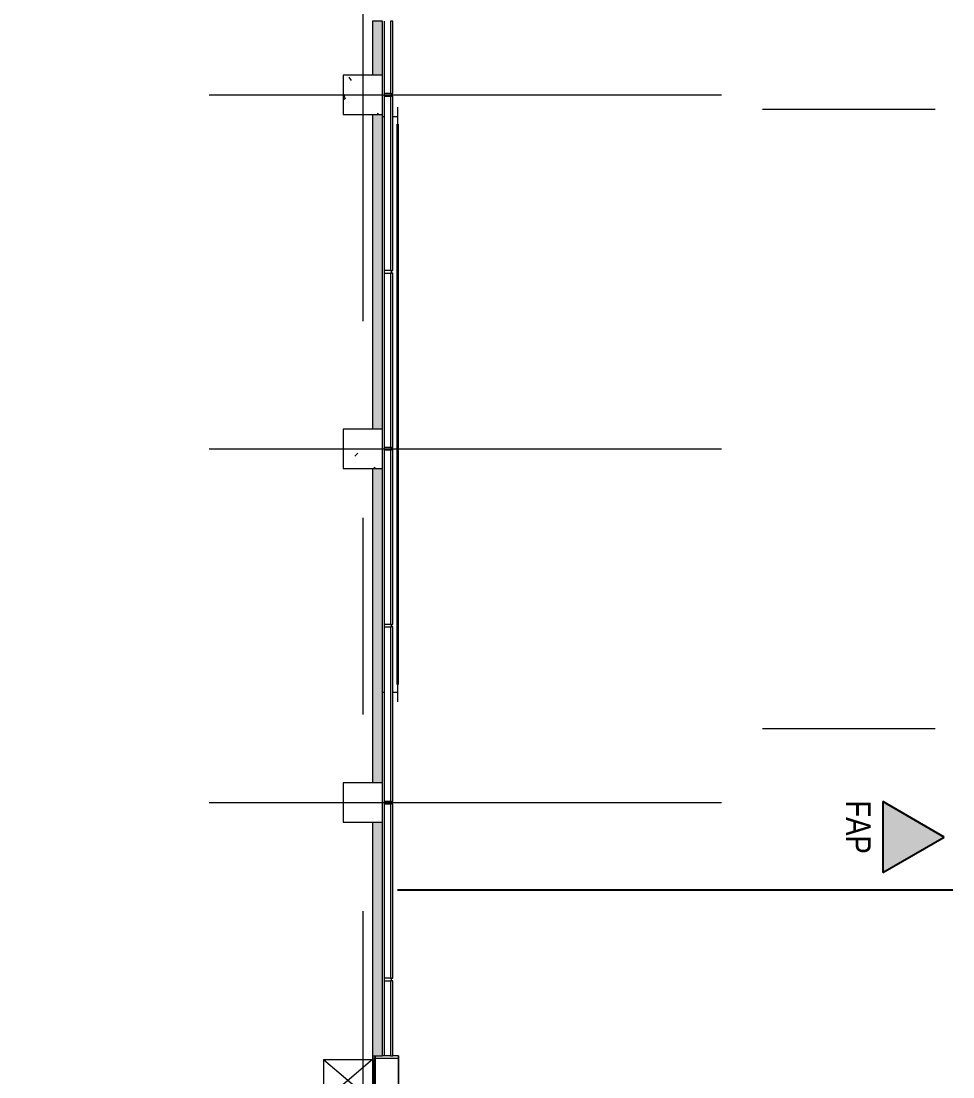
# Model space of a CAD drawing. Extents: x -14231 to 516634, y -267190 to 70805.
# Drawn here: x 207845 to 226794, y -128024 to -106543 of the extents above; entities that cross this region are included whole.
import ezdxf

# ---------------------------------------------------------------- set-up
doc = ezdxf.new("R2010")
doc.units = 0
doc.header["$LTSCALE"] = 8
for name, pattern in [('Access Line', [382.3, 250, -132.3]), ('Centre', [7937.5, 1587.5, -1190.625, 3968.75, -1190.625]), ('IDA - Grid Line', [3500, 2000, -500, 500, -500])]:
    doc.linetypes.add(name, pattern=pattern)
doc.layers.add('000_CTCI_CSA', color=7, linetype='CONTINUOUS')
doc.layers.add('A-_--------_E-', color=7, linetype='CONTINUOUS', lineweight=9, true_color=0x00a600)
for name, color, linetype, lineweight in [('A-_ANOTGRID_E', 7, 'CONTINUOUS', 9), ('A-_CLAD----_E', 7, 'CONTINUOUS', 9), ('A-_CLAD----_E1', 7, 'CONTINUOUS', 9), ('A-_FLOR----_E', 7, 'CONTINUOUS', 9), ('A-_WALL----_E', 7, 'CONTINUOUS', 9), ('A-_WALL----_H', 7, 'CONTINUOUS', 9), ('A-_WIND----_E', 7, 'CONTINUOUS', 9), ('A-COLN----_E', 7, 'CONTINUOUS', 9), ('A-COLN----_E1', 7, 'CONTINUOUS', 9)]:
    doc.layers.add(name, color=color, linetype=linetype, lineweight=lineweight)
doc.styles.add('Arial', font='arial.ttf', dxfattribs={"width": 0.8, "height": 0.25})
doc.styles.add('Arial Narrow_2', font='ARIALN.TTF', dxfattribs={"width": 0.8, "height": 0.22})

# ---------------------------------------------------------------- blocks, each defined once
blk = doc.blocks.new('IDA - Rectangle Column - 800W X 800D-V5-PH1 LEVEL 3 - PROBE')
at = {"layer": 'A-COLN----_E1', "true_color": 0xaaaaaa}
h = blk.add_hatch(dxfattribs=at)
h.set_pattern_fill('FP_7', color=253, style=0, pattern_type=2)
h.set_pattern_definition([(320, (-325556.1, 931857.2), (-159.3907, -1821.8403), [190.5, -2095.5]), (265, (-325556.1, 931857.2), (1910.5674, 352.428), [152.4, -1676.4]), (10.451, (-325569.4, 931705.4), (1751.166, -1469.4262), [161.9, -1780.901]), (316.184, (-325048.1, 931857.2), (-420.428, -2710.791), [285.75, -3143.25]), (6.636, (-325083.2, 931631.3), (2474.276, -2374.0256), [242.85, -2671.351]), (261.184, (-325048, 931857.2), (2474.2525, -2374.05), [228.6, -2514.6]), (291, (-325175.1, 931603.2), (-1022.6516, -1516.1442), [190.5, -2095.5]), (236, (-325175.1, 931603.2), (1841.8805, -618.021), [152.4, -1676.4]), (341.451, (-325260.3, 931476.8), (819.2124, -2134.1713), [161.9, -1780.901]), (307.5, (-325556.1, 931857.2), (845.5504, -30.88603), [83.82, -1572.26, 83.82, -3300.73]), (307.5, (-325556.1, 931857.2), (845.5504, -30.88603), [-1739.9, -1617.98, 83.82, -1598.93]), (277.5, (-325556.1, 931857.2), (1001.80575, -668.1966), [83.82, -886.46, 83.82, -2175.51]), (277.5, (-325556.1, 931857.2), (1001.80575, -668.1966), [-1054.1, -1534.16, 83.82, -557.53]), (237.5, (-325556.1, 932423.6), (-57.2896, -1355.90933), [83.82, -551.18, 83.82, -4526.28]), (237.5, (-325556.1, 932423.6), (-57.2896, -1355.90933), [-718.82, -1897.38, 83.82, -2545.08]), (227.5, (-325556.1, 932677.6), (254.2664, -1481.2932), [83.82, -741.68, 83.82, -3098.8]), (227.5, (-325556.1, 932677.6), (254.2664, -1481.2932), [-909.32, -1231.9, 83.82, -1783.08])])
h.paths.add_polyline_path([(-400, -400), (400, -400), (400, 400), (-400, 400)])
at = {"layer": 'A-COLN----_E', "color": 253, "true_color": 0xaaaaaa}
for p, q in [((400, 400), (-400, 400)), ((-400, 400), (-400, -400)), ((400, -400), (400, 400)), ((-400, -400), (400, -400))]:
    blk.add_line(p, q, dxfattribs=at)
blk = doc.blocks.new('IDA - Rectangle Column - 800W X 800D-V6-PH1 LEVEL 3 - PROBE')
at = {"layer": 'A-COLN----_E1', "true_color": 0xaaaaaa}
h = blk.add_hatch(dxfattribs=at)
h.set_pattern_fill('FP_8', color=253, style=0, pattern_type=2)
h.set_pattern_definition([(320, (-325556.1, 924657.2), (-159.3907, -1821.8403), [190.5, -2095.5]), (265, (-325556.1, 924657.2), (1910.5674, 352.428), [152.4, -1676.4]), (10.451, (-325569.4, 924505.4), (1751.166, -1469.4262), [161.9, -1780.901]), (316.184, (-325048.1, 924657.2), (-420.428, -2710.791), [285.75, -3143.25]), (6.636, (-325083.2, 924431.3), (2474.276, -2374.0256), [242.85, -2671.351]), (261.184, (-325048, 924657.2), (2474.2525, -2374.05), [228.6, -2514.6]), (291, (-325175.1, 924403.2), (-1022.6516, -1516.1442), [190.5, -2095.5]), (236, (-325175.1, 924403.2), (1841.8805, -618.021), [152.4, -1676.4]), (341.451, (-325260.3, 924276.8), (819.2124, -2134.1713), [161.9, -1780.901]), (307.5, (-325556.1, 924657.2), (845.5504, -30.88603), [83.82, -1572.26, 83.82, -3300.73]), (307.5, (-325556.1, 924657.2), (845.5504, -30.88603), [-1739.9, -1617.98, 83.82, -1598.93]), (277.5, (-325556.1, 924657.2), (1001.80575, -668.1966), [83.82, -886.46, 83.82, -2175.51]), (277.5, (-325556.1, 924657.2), (1001.80575, -668.1966), [-1054.1, -1534.16, 83.82, -557.53]), (237.5, (-325556.1, 925223.6), (-57.2896, -1355.90933), [83.82, -551.18, 83.82, -4526.28]), (237.5, (-325556.1, 925223.6), (-57.2896, -1355.90933), [-718.82, -1897.38, 83.82, -2545.08]), (227.5, (-325556.1, 925477.6), (254.2664, -1481.2932), [83.82, -741.68, 83.82, -3098.8]), (227.5, (-325556.1, 925477.6), (254.2664, -1481.2932), [-909.32, -1231.9, 83.82, -1783.08])])
h.paths.add_polyline_path([(-400, -400), (400, -400), (400, 400), (-400, 400)])
at = {"layer": 'A-COLN----_E', "color": 253, "true_color": 0xaaaaaa}
for p, q in [((400, 400), (-400, 400)), ((-400, 400), (-400, -400)), ((400, -400), (400, 400)), ((-400, -400), (400, -400))]:
    blk.add_line(p, q, dxfattribs=at)
blk = doc.blocks.new('IDA - Rectangle Column - 800W X 800D-V7-PH1 LEVEL 3 - PROBE')
at = {"layer": 'A-COLN----_E1', "true_color": 0xaaaaaa}
h = blk.add_hatch(dxfattribs=at)
h.set_pattern_fill('FP_9', color=253, style=0, pattern_type=2)
h.set_pattern_definition([(320, (-325556.1, 917457.2), (-159.3907, -1821.8403), [190.5, -2095.5]), (265, (-325556.1, 917457.2), (1910.5674, 352.428), [152.4, -1676.4]), (10.451, (-325569.4, 917305.4), (1751.166, -1469.4262), [161.9, -1780.901]), (316.184, (-325048.1, 917457.2), (-420.428, -2710.791), [285.75, -3143.25]), (6.636, (-325083.2, 917231.3), (2474.276, -2374.0256), [242.85, -2671.351]), (261.184, (-325048, 917457.2), (2474.2525, -2374.05), [228.6, -2514.6]), (291, (-325175.1, 917203.2), (-1022.6516, -1516.1442), [190.5, -2095.5]), (236, (-325175.1, 917203.2), (1841.8805, -618.021), [152.4, -1676.4]), (341.451, (-325260.3, 917076.8), (819.2124, -2134.1713), [161.9, -1780.901]), (307.5, (-325556.1, 917457.2), (845.5504, -30.88603), [83.82, -1572.26, 83.82, -3300.73]), (307.5, (-325556.1, 917457.2), (845.5504, -30.88603), [-1739.9, -1617.98, 83.82, -1598.93]), (277.5, (-325556.1, 917457.2), (1001.80575, -668.1966), [83.82, -886.46, 83.82, -2175.51]), (277.5, (-325556.1, 917457.2), (1001.80575, -668.1966), [-1054.1, -1534.16, 83.82, -557.53]), (237.5, (-325556.1, 918023.6), (-57.2896, -1355.90933), [83.82, -551.18, 83.82, -4526.28]), (237.5, (-325556.1, 918023.6), (-57.2896, -1355.90933), [-718.82, -1897.38, 83.82, -2545.08]), (227.5, (-325556.1, 918277.6), (254.2664, -1481.2932), [83.82, -741.68, 83.82, -3098.8]), (227.5, (-325556.1, 918277.6), (254.2664, -1481.2932), [-909.32, -1231.9, 83.82, -1783.08])])
h.paths.add_polyline_path([(-400, -400), (400, -400), (400, 400), (-400, 400)])
at = {"layer": 'A-COLN----_E', "color": 253, "true_color": 0xaaaaaa}
for p, q in [((400, 400), (-400, 400)), ((-400, 400), (-400, -400)), ((400, -400), (400, 400)), ((-400, -400), (400, -400))]:
    blk.add_line(p, q, dxfattribs=at)
blk = doc.blocks.new('Aluminium Window - 1000L X 1000H - FAP-02 - 2HR-9887457-PH1 LEVEL 3 - PROBE')
at = {"layer": 'A-_WIND----_E', "color": 253, "true_color": 0xaaaaaa}
for p, q in [((-495, 425), (-495, 310)), ((-445, 425), (-495, 425)), ((-495, 260), (-495, 100)), ((-445, -50), (-445, 425)), ((455, 425), (-445, 425)), ((505, 425), (455, 425)), ((455, 425), (455, -50)), ((505, 310), (505, 425)), ((505, 100), (505, 260)), ((-445, -50), (-492, -50)), ((-492, -50), (-445, -50)), ((-492, -100), (-445, -100)), ((-445, -65), (-445, -50)), ((455, -50), (-445, -50)), ((-445, -50), (455, -50)), ((-445, -65), (-445, -100)), ((-395, -65), (-445, -65)), ((-445, -100), (-395, -100)), ((405, -65), (-395, -65)), ((-395, -100), (-395, -65)), ((405, -79), (-395, -79)), ((-395, -79), (-395, -87)), ((-395, -87), (405, -87)), ((-395, -100), (405, -100)), ((455, -65), (405, -65)), ((405, -65), (405, -100)), ((405, -87), (405, -79)), ((405, -100), (455, -100)), ((505, -50), (455, -50)), ((455, -50), (455, -65)), ((455, -50), (505, -50)), ((455, -100), (455, -65)), ((455, -100), (505, -100))]:
    blk.add_line(p, q, dxfattribs=at)
at = {"layer": 'A-_WIND----_E', "color": 253, "linetype": 'Centre', "true_color": 0xaaaaaa}
for p, q in [((-495, 425), (505, 425)), ((-74, 425), (-390, 425))]:
    blk.add_line(p, q, dxfattribs=at)
at = {"layer": 'A-_WIND----_E', "color": 253, "linetype": 'Access Line', "true_color": 0xaaaaaa}
for p, q in [((-420, -1100), (-420, -100)), ((-420, -100), (430, -1100)), ((-420, -1100), (430, -100)), ((430, -1100), (430, -100)), ((-420, -1100), (430, -1100))]:
    blk.add_line(p, q, dxfattribs=at)
blk = doc.blocks.new('System Panel - AlumPanelClad-White-10085937-PH1 LEVEL 3 - PROBE')
at = {"layer": 'A-_CLAD----_E', "color": 253, "true_color": 0xaaaaaa}
for p, q in [((-950, 25), (-1575, 25)), ((-1575, 25), (-1575, -25)), ((-950, -25), (-950, 25)), ((1575, 25), (50, 25)), ((50, 25), (50, -25)), ((1575, -25), (1575, 25)), ((-1575, -25), (-950, -25)), ((50, -25), (1575, -25))]:
    blk.add_line(p, q, dxfattribs=at)
blk = doc.blocks.new('Rectangular Mullion - groove center-10085878-PH1 LEVEL 3 - PROBE')
at = {"layer": 'A-_CLAD----_E1', "color": 253, "true_color": 0xaaaaaa}
blk.add_line((935482, 325991), (937007, 325991), dxfattribs=at)
blk = doc.blocks.new('System Panel - AlumPanelClad-White-10007495-PH1 LEVEL 3 - PROBE')
at = {"layer": 'A-_CLAD----_E', "color": 253, "true_color": 0xaaaaaa}
for p, q in [((1775, 25), (-1775, 25)), ((-1775, 25), (-1775, -25)), ((1775, -25), (1775, 25)), ((-1775, -25), (1775, -25))]:
    blk.add_line(p, q, dxfattribs=at)
blk = doc.blocks.new('Rectangular Mullion - groove center-10007492-PH1 LEVEL 3 - PROBE')
at = {"layer": 'A-_CLAD----_E1', "color": 253, "true_color": 0xaaaaaa}
blk.add_line((931882, 325991), (935432, 325991), dxfattribs=at)
blk = doc.blocks.new('Rectangular Mullion - groove center-9997094-PH1 LEVEL 3 - PROBE')
at = {"layer": 'A-_CLAD----_E1', "color": 253, "true_color": 0xaaaaaa}
for p, q in [((-25, -150), (-25, 0)), ((-25, 0), (25, 0)), ((25, 0), (25, -150)), ((25, -150), (-25, -150))]:
    blk.add_line(p, q, dxfattribs=at)
blk = doc.blocks.new('System Panel - AlumPanelClad-White-10085939-PH1 LEVEL 3 - PROBE')
at = {"layer": 'A-_CLAD----_E', "color": 253, "true_color": 0xaaaaaa}
for p, q in [((-300, 25), (-1775, 25)), ((-1775, 25), (-1775, -25)), ((-300, -25), (-300, 25)), ((1775, 25), (700, 25)), ((700, 25), (700, -25)), ((1775, -25), (1775, 25)), ((-1775, -25), (-300, -25)), ((700, -25), (1775, -25))]:
    blk.add_line(p, q, dxfattribs=at)
blk = doc.blocks.new('Rectangular Mullion - groove center-10085933-PH1 LEVEL 3 - PROBE')
at = {"layer": 'A-_CLAD----_E1', "color": 253, "true_color": 0xaaaaaa}
blk.add_line((915957, 325991), (917432, 325991), dxfattribs=at)

msp = doc.modelspace()

# ---------------------------------------------------------------- hatches: boundary and pattern name
at = {"layer": '000_CTCI_CSA', "lineweight": 5, "true_color": 0x808080}
msp.add_hatch(color=8, dxfattribs=at).paths.add_polyline_path([(225368.9, -123865), (226618.9, -123143.3), (225368.9, -122421.7)])
at = {"layer": 'A-_WALL----_H', "true_color": 0xd4d4d4}
h = msp.add_hatch(dxfattribs=at)
h.set_pattern_fill('FP_1', color=254, angle=-90, style=0, pattern_type=2)
h.set_pattern_definition([(270, (-110762.2, 809413.83), (508, -2032), [83.82, -1440.18, 83.82, -1440.18, -8128]), (270, (-110762.2, 809413.83), (508, -2032), [-3048, 83.82, -2964.18, 83.82, -1440.18, -3556]), (270, (-110762.2, 809413.83), (508, -2032), [-7620, 83.82, -932.18, 83.82, -2456.18]), (30, (-110508.2, 808651.83), (1505.76362, 1455.9409), [83.82, -1440.18, 83.82, -1440.18, -8128]), (30, (-110508.2, 808651.83), (1505.76362, 1455.9409), [-3048, 83.82, -2964.18, 83.82, -1440.18, -3556]), (30, (-110508.2, 808651.83), (1505.76362, 1455.9409), [-7620, 83.82, -932.18, 83.82, -2456.18]), (150, (-109492.2, 808397.83), (-2013.76362, 576.0591), [83.82, -1440.18, 83.82, -1440.18, -8128]), (150, (-109492.2, 808397.83), (-2013.76362, 576.0591), [-3048, 83.82, -2964.18, 83.82, -1440.18, -3556]), (150, (-109492.2, 808397.83), (-2013.76362, 576.0591), [-7620, 83.82, -932.18, 83.82, -2456.18])])
h.paths.add_polyline_path([(214993.9, -128593.3), (214993.9, -129243.3), (215193.9, -129243.3), (215193.9, -128593.3), (215093.9, -128593.3)])
h.paths.add_polyline_path([(214993.9, -127596.7), (215193.9, -127596.7), (215193.9, -122843.3), (214993.9, -122843.3), (214993.9, -127264.4)])
h.paths.add_polyline_path([(214993.9, -130043.3), (214993.9, -133743.3), (215193.9, -133743.3), (215193.9, -130043.3), (215167.8, -130043.3)])
h.paths.add_polyline_path([(214993.9, -122043.3), (215193.9, -122043.3), (215193.9, -115643.3), (214993.9, -115643.3)])
h.paths.add_polyline_path([(214993.9, -106543.3), (214993.9, -107643.3), (215193.9, -107643.3), (215193.9, -106543.3), (215093.9, -106543.3)])
h.paths.add_polyline_path([(214993.9, -109227.9), (214993.9, -114843.3), (215193.9, -114843.3), (215193.9, -108443.3), (214993.9, -108443.3)])
h.paths.add_polyline_path([(214993.9, -105546.7), (215193.9, -105546.7), (215193.9, -101243.3), (214993.9, -101243.3), (214993.9, -104718.7)])
h.paths.add_polyline_path([(214993.9, -100443.3), (215193.9, -100443.3), (215193.9, -94043.3), (214993.9, -94043.3), (214993.9, -100209.6)])
h.paths.add_polyline_path([(214993.9, -93243.3), (215193.9, -93243.3), (215193.9, -88893.3), (214993.9, -88893.3), (214993.9, -91191.3)])
h.paths.add_polyline_path([(214993.9, -87896.7), (215193.9, -87896.7), (215193.9, -86843.3), (214993.9, -86843.3)])
h.paths.add_polyline_path([(214993.9, -86043.3), (215193.9, -86043.3), (215193.9, -79643.3), (214993.9, -79643.3), (214993.9, -82173.1)])
h.paths.add_polyline_path([(214993.9, -78843.3), (215193.9, -78843.3), (215193.9, -72443.3), (214993.9, -72443.3), (214993.9, -73154.8)])
h.paths.add_polyline_path([(214993.9, -71643.3), (215193.9, -71643.3), (215193.9, -69443.3), (214993.9, -69443.3)])
h.paths.add_polyline_path([(214993.9, -65243.3), (214993.9, -68446.7), (215193.9, -68446.7), (215193.9, -65243.3), (215009.5, -65243.3)])
h.paths.add_polyline_path([(214993.9, -64136.5), (214993.9, -64443.3), (215193.9, -64443.3), (215193.9, -58043.3), (214993.9, -58043.3)])
h.paths.add_polyline_path([(214993.9, -57243.3), (215193.9, -57243.3), (215193.9, -50843.3), (214993.9, -50843.3), (214993.9, -55118.2)])
h.paths.add_polyline_path([(214993.9, -42743.3), (214993.9, -46850.1), (215193.9, -46850.1), (215193.9, -42743.3), (215168.4, -42743.3)])
h.paths.add_polyline_path([(214993.9, -37743.3), (214993.9, -41943.3), (215193.9, -41943.3), (215193.9, -37743.3), (215006.7, -37743.3)])
h.paths.add_polyline_path([(214993.9, -50043.3), (215193.9, -50043.3), (215193.9, -47846.7), (214993.9, -47846.7)])

# ---------------------------------------------------------------- linework, layer by layer
at = {"layer": '000_CTCI_CSA', "color": 8, "true_color": 0x808080}
for p, q in [((225368.9, -122421.7), (225368.9, -123865)), ((226618.9, -123143.3), (225368.9, -122421.7)), ((226618.9, -123143.3), (225368.9, -122421.7)), ((225368.9, -122421.7), (225368.9, -123865)), ((225368.9, -123865), (226618.9, -123143.3)), ((225368.9, -123865), (226618.9, -123143.3)), ((215500.7, -124218.3), (226793.9, -124218.3))]:
    msp.add_line(p, q, dxfattribs=at)
at = {"layer": 'A-_--------_E-', "color": 7, "lineweight": 35}
msp.add_line((215500.7, -108643.3), (215500.7, -120043.3), dxfattribs=at)
at = {"layer": 'A-_ANOTGRID_E', "color": 254, "linetype": 'IDA - Grid Line', "true_color": 0xd4d4d4}
for p, q in [((214793.9, -12650.4), (214793.9, -169732.7)), ((183670.1, -108043.3), (222090.8, -108043.3)), ((183670.1, -115243.3), (222090.8, -115243.3)), ((183670.1, -122443.3), (222090.8, -122443.3))]:
    msp.add_line(p, q, dxfattribs=at)
at = {"layer": 'A-_ANOTGRID_E', "color": 8, "linetype": 'IDA - Grid Line', "true_color": 0x808080}
for p, q in [((310434.5, -108343.3), (222924.6, -108343.3)), ((310434.5, -120943.3), (222924.6, -120943.3))]:
    msp.add_line(p, q, dxfattribs=at)
at = {"layer": 'A-_FLOR----_E'}
for p, q in [((215228.9, -108493.3), (215193.9, -108493.3)), ((215500.7, -108493.3), (215403.9, -108493.3))]:
    msp.add_line(p, q, dxfattribs=at)
at = {"layer": 'A-_FLOR----_E', "color": 8, "true_color": 0x808080}
for p, q in [((215193.9, -120193.3), (215228.9, -120193.3)), ((215403.9, -120193.3), (215500.7, -120193.3))]:
    msp.add_line(p, q, dxfattribs=at)
at = {"layer": 'A-_WALL----_E', "color": 253, "true_color": 0xaaaaaa}
for p, q in [((215193.9, -106543.3), (214993.9, -106543.3)), ((214993.9, -106543.3), (214993.9, -107643.3)), ((215193.9, -107643.3), (215193.9, -106543.3)), ((214993.9, -108443.3), (214993.9, -114843.3)), ((215193.9, -114843.3), (215193.9, -108443.3)), ((214993.9, -115643.3), (214993.9, -122043.3)), ((215193.9, -122043.3), (215193.9, -115643.3))]:
    msp.add_line(p, q, dxfattribs=at)
at = {"layer": 'A-_WALL----_E'}
for p, q in [((215500.7, -108293.3), (215500.7, -108493.3)), ((215500.7, -108493.3), (215500.7, -108643.3))]:
    msp.add_line(p, q, dxfattribs=at)
at = {"layer": 'A-_WALL----_E', "color": 8, "true_color": 0x808080}
for p, q in [((215500.7, -120043.3), (215500.7, -120193.3)), ((215500.7, -120193.3), (215500.7, -120393.3)), ((214993.9, -122843.3), (214993.9, -127596.7)), ((215193.9, -127596.7), (215193.9, -122843.3)), ((214993.9, -127596.7), (215193.9, -127596.7))]:
    msp.add_line(p, q, dxfattribs=at)

# ---------------------------------------------------------------- block references
at = {"layer": 'A-_CLAD----_E', "color": 253, "lineweight": 9, "true_color": 0xaaaaaa, "rotation": 89.99999999999999}
for name, p in [('System Panel - AlumPanelClad-White-10085939-PH1 LEVEL 3 - PROBE', (215378.9, -106243.3)), ('System Panel - AlumPanelClad-White-10007495-PH1 LEVEL 3 - PROBE', (215378.9, -109843.3)), ('System Panel - AlumPanelClad-White-10007495-PH1 LEVEL 3 - PROBE', (215378.9, -113443.3)), ('System Panel - AlumPanelClad-White-10007495-PH1 LEVEL 3 - PROBE', (215378.9, -117043.3))]:
    msp.add_blockref(name, p, dxfattribs=at)
at = {"layer": 'A-_CLAD----_E', "color": 8, "lineweight": 9, "true_color": 0x808080, "rotation": 89.99999999999999}
for name, p in [('System Panel - AlumPanelClad-White-10007495-PH1 LEVEL 3 - PROBE', (215378.9, -120643.3)), ('System Panel - AlumPanelClad-White-10007495-PH1 LEVEL 3 - PROBE', (215378.9, -124243.3)), ('System Panel - AlumPanelClad-White-10085937-PH1 LEVEL 3 - PROBE', (215378.9, -127643.3))]:
    msp.add_blockref(name, p, dxfattribs=at)
at = {"layer": 'A-_CLAD----_E1', "color": 253, "lineweight": 9, "true_color": 0xaaaaaa, "rotation": 270}
for name, p in [('Rectangular Mullion - groove center-10085933-PH1 LEVEL 3 - PROBE', (-110762.2, 809413.8)), ('Rectangular Mullion - groove center-10007492-PH1 LEVEL 3 - PROBE', (-110762.2, 823813.8)), ('Rectangular Mullion - groove center-10007492-PH1 LEVEL 3 - PROBE', (-110762.2, 820213.8)), ('Rectangular Mullion - groove center-10007492-PH1 LEVEL 3 - PROBE', (-110762.2, 816613.8))]:
    msp.add_blockref(name, p, dxfattribs=at)
at = {"layer": 'A-_CLAD----_E1', "color": 253, "lineweight": 9, "true_color": 0xaaaaaa, "extrusion": (0, 0, -1), "rotation": 90.00000000000001}
for p in [(-215378.9, -108043.3), (-215378.9, -111643.3), (-215378.9, -115243.3)]:
    msp.add_blockref('Rectangular Mullion - groove center-9997094-PH1 LEVEL 3 - PROBE', p, dxfattribs=at)
at = {"layer": 'A-_CLAD----_E1', "color": 8, "lineweight": 9, "true_color": 0x808080, "extrusion": (0, 0, -1), "rotation": 90.00000000000001}
for p in [(-215378.9, -118843.3), (-215378.9, -122443.3), (-215378.9, -126043.3)]:
    msp.add_blockref('Rectangular Mullion - groove center-9997094-PH1 LEVEL 3 - PROBE', p, dxfattribs=at)
at = {"layer": 'A-_CLAD----_E1', "color": 8, "lineweight": 9, "true_color": 0x808080, "rotation": 270}
for name, p in [('Rectangular Mullion - groove center-10007492-PH1 LEVEL 3 - PROBE', (-110762.2, 813013.8)), ('Rectangular Mullion - groove center-10007492-PH1 LEVEL 3 - PROBE', (-110762.2, 809413.8)), ('Rectangular Mullion - groove center-10085878-PH1 LEVEL 3 - PROBE', (-110762.2, 809413.8))]:
    msp.add_blockref(name, p, dxfattribs=at)
at = {"layer": 'A-_WIND----_E', "color": 8, "lineweight": 9, "true_color": 0x808080, "rotation": 270}
msp.add_blockref('Aluminium Window - 1000L X 1000H - FAP-02 - 2HR-9887457-PH1 LEVEL 3 - PROBE', (215093.9, -128088.3), dxfattribs=at)
at = {"layer": 'A-COLN----_E1', "color": 253, "lineweight": 9, "true_color": 0xaaaaaa}
for name, p in [('IDA - Rectangle Column - 800W X 800D-V7-PH1 LEVEL 3 - PROBE', (214793.9, -108043.3)), ('IDA - Rectangle Column - 800W X 800D-V6-PH1 LEVEL 3 - PROBE', (214793.9, -115243.3))]:
    msp.add_blockref(name, p, dxfattribs=at)
at = {"layer": 'A-COLN----_E1', "color": 8, "lineweight": 9, "true_color": 0x808080}
msp.add_blockref('IDA - Rectangle Column - 800W X 800D-V5-PH1 LEVEL 3 - PROBE', (214793.9, -122443.3), dxfattribs=at)

# ---------------------------------------------------------------- texts
at = {"layer": '000_CTCI_CSA', "color": 8, "true_color": 0x808080, "style": 'Arial', "width": 0.8}
msp.add_text('FAP', height=500, rotation=270, dxfattribs=at).set_placement((224623.5, -122398.6))
at = {"layer": '000_CTCI_CSA', "color": 8, "true_color": 0x808080, "insert": (224951.5, -126718.3), "char_height": 0.22, "attachment_point": 5, "rotation": 90, "style": 'Arial Narrow_2'}
msp.add_mtext('\\A1;5000', dxfattribs=at)

doc.saveas('drawing.dxf')
